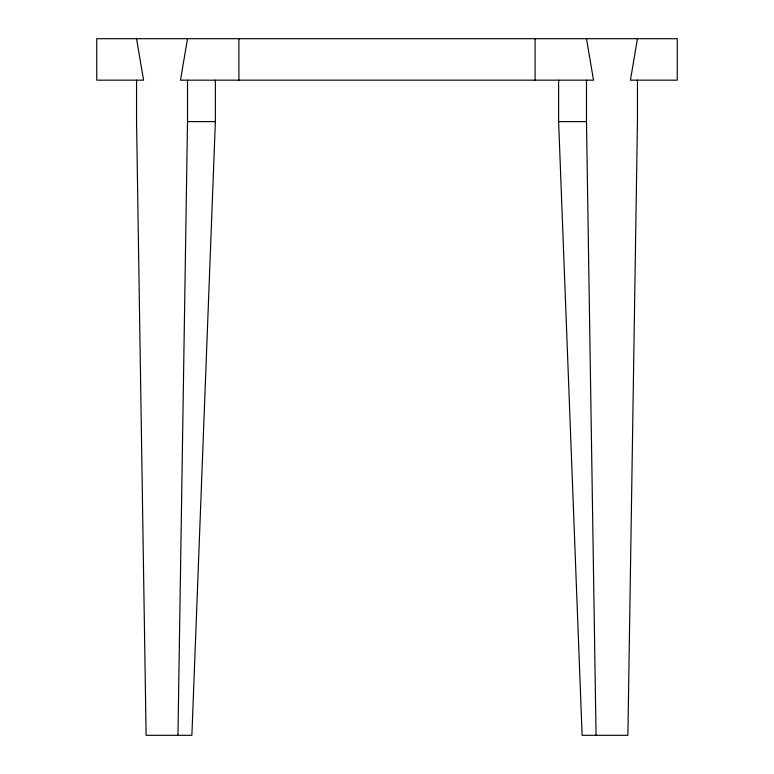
<?xml version="1.0" encoding="UTF-8"?>
<svg xmlns="http://www.w3.org/2000/svg" width="774" height="774" viewBox="0 0 774 774"><rect width="100%" height="100%" fill="white"/><g stroke="black" fill="none" stroke-linecap="round" stroke-linejoin="round"><path stroke-width="1.16" d="M177.952 735.3L187.511 121.624L187.511 80.167M215.375 80.167L215.375 121.624L191.884 735.3L146.112 735.3L136.553 121.624L136.553 80.167M187.511 38.7L180.487 80.167L593.513 80.167L586.489 38.7M637.447 38.7L630.423 80.167L677.25 80.167L677.25 38.7L96.75 38.7L96.75 80.167L143.577 80.167L136.553 38.7M187.511 121.624L215.375 121.624M558.625 80.167L558.625 121.624L586.489 121.624L596.048 735.3M558.625 121.624L582.116 735.3L627.888 735.3L637.447 121.624L637.447 80.167M586.489 80.167L586.489 121.624M535.086 38.7L535.086 80.167M238.914 38.7L238.914 80.167"/></g></svg>
